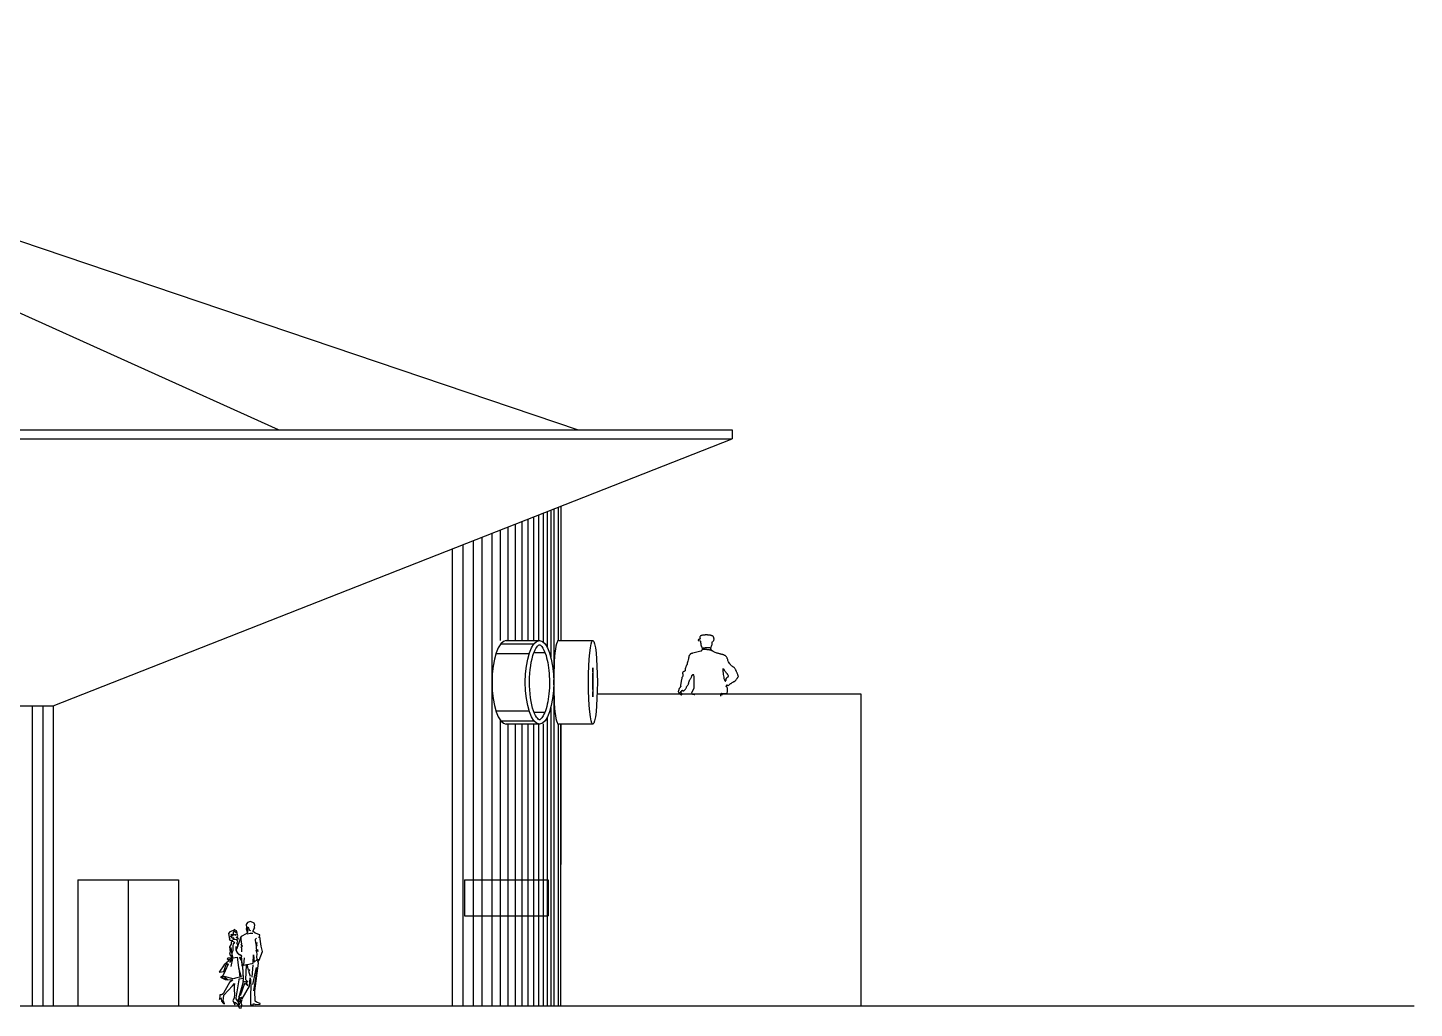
# Model space of a CAD drawing. Extents: x 115 to 1469, y 94 to 338.
# Drawn here: x 263.24 to 286.34, y 244.87 to 261.21 of the extents above; entities that cross this region are included whole.
import ezdxf

# ---------------------------------------------------------------- set-up
doc = ezdxf.new("R2010")
doc.units = 0
doc.layers.get('0').update_dxf_attribs({"linetype": 'CONTINUOUS'})
for name, color, linetype in [('1', 7, 'CONTINUOUS'), ('7', 7, 'CONTINUOUS'), ('ARVORE', 7, 'CONTINUOUS'), ('PAREDE', 6, 'CONTINUOUS')]:
    doc.layers.add(name, color=color, linetype=linetype)

# ---------------------------------------------------------------- blocks, each defined once
blk = doc.blocks.new('BIFMAN13')
for points in [[(0.2, 1.792), (0.134, 1.769), (0.107, 1.728), (0.115, 1.663), (0.107, 1.639), (0.125, 1.57), (0.139, 1.564), (0.105, 1.525), (-0.005, 1.469), (-0.02, 1.451), (-0.037, 1.371), (-0.108, 1.189), (-0.102, 1.145), (-0.078, 1.108), (-0.006, 1.073), (0.011, 0.844), (0.038, 0.851), (0.026, 0.836), (0.042, 0.538), (0.033, 0.52), (0.065, 0.498), (0.025, 0.483), (0.036, 0.466), (-0.049, 0.196), (-0.058, 0.164), (-0.033, 0.173), (-0.074, 0.099), (-0.044, 0.072), (-0.056, 0.076), (-0.064, -0.009), (-0.043, -0.063), (-0.005, -0.072), (0.013, 0.002), (-0.017, 0.068), (-0.027, 0.071), (-0.03, 0.143), (-0.005, 0.049), (0.02, 0.12), (-0.002, 0.164), (0.018, 0.128), (0.173, 0.406), (0.192, 0.583), (0.2, 0.539), (0.206, 0.379), (0.197, 0.234), (0.199, 0.029), (0.194, 0.005), (0.261, 0.012), (0.252, 0.026), (0.275, 0.026), (0.306, 0.009), (0.403, 0.018), (0.408, 0.034), (0.327, 0.06), (0.301, 0.079), (0.293, 0.303), (0.37, 0.899), (0.348, 0.955), (0.37, 0.931), (0.38, 0.968), (0.354, 0.974), (0.387, 0.965), (0.454, 1.152), (0.424, 1.262), (0.396, 1.462), (0.385, 1.442), (0.397, 1.505), (0.296, 1.541), (0.248, 1.588), (0.274, 1.637), (0.289, 1.712), (0.273, 1.755)], [(-0.071, 1.281), (-0.097, 1.326), (-0.074, 1.368), (-0.106, 1.396), (-0.104, 1.413), (-0.059, 1.418), (-0.079, 1.45), (-0.112, 1.451), (-0.076, 1.461), (-0.084, 1.479), (-0.072, 1.492), (-0.081, 1.505), (-0.096, 1.508), (-0.08, 1.513), (-0.086, 1.543), (-0.101, 1.596), (-0.151, 1.619), (-0.158, 1.608), (-0.15, 1.595), (-0.186, 1.591), (-0.245, 1.568), (-0.274, 1.537), (-0.258, 1.456), (-0.245, 1.412), (-0.263, 1.424), (-0.247, 1.395), (-0.214, 1.384), (-0.196, 1.392), (-0.196, 1.367), (-0.221, 1.352), (-0.22, 1.306), (-0.251, 1.248), (-0.241, 1.144), (-0.252, 1.088), (-0.195, 1.015), (-0.28, 1.007), (-0.304, 0.99), (-0.268, 0.95), (-0.317, 0.902), (-0.368, 0.863), (-0.473, 0.704), (-0.374, 0.722), (-0.323, 0.868), (-0.291, 0.891), (-0.285, 0.878), (-0.35, 0.734), (-0.4, 0.625), (-0.445, 0.597), (-0.349, 0.544), (-0.235, 0.539), (-0.179, 0.541), (-0.194, 0.523), (-0.256, 0.485), (-0.346, 0.317), (-0.39, 0.239), (-0.428, 0.214), (-0.46, 0.217), (-0.461, 0.2), (-0.467, 0.12), (-0.446, 0.153), (-0.432, 0.128), (-0.427, 0.078), (-0.38, 0.031), (-0.359, 0.025), (-0.382, 0.081), (-0.403, 0.105), (-0.387, 0.089), (-0.376, 0.207), (-0.189, 0.412), (-0.146, 0.462), (-0.155, 0.405), (-0.156, 0.326), (-0.143, 0.23), (-0.154, 0.143), (-0.179, 0.097), (-0.14, 0.004), (-0.148, 0.056), (-0.125, 0.051), (-0.076, 0.01), (-0.033, 0.019), (-0.111, 0.13), (-0.112, 0.156), (-0.044, 0.54), (-0.046, 0.559), (0.044, 0.578), (0.034, 0.83), (0.013, 0.947), (-0.04, 1.024), (0.004, 1.013), (0.013, 1.057), (-0.046, 1.078), (-0.075, 1.106), (-0.109, 1.171), (-0.113, 1.256), (-0.097, 1.205), (-0.071, 1.276)]]:
    blk.add_lwpolyline(points, close=True)
for points in [[(-0.113, 1.396), (-0.176, 1.41), (-0.176, 1.432), (-0.151, 1.428), (-0.166, 1.445), (-0.179, 1.437), (-0.207, 1.441), (-0.202, 1.46), (-0.239, 1.478), (-0.2, 1.477), (-0.218, 1.524), (-0.179, 1.485), (-0.176, 1.498), (-0.196, 1.514), (-0.169, 1.523), (-0.169, 1.567), (-0.146, 1.584), (-0.094, 1.548)], [(-0.164, 1.51), (-0.136, 1.516), (-0.119, 1.511), (-0.136, 1.505), (-0.12, 1.498)], [(0.132, 1.676), (0.124, 1.671), (0.127, 1.656), (0.135, 1.641), (0.132, 1.625), (0.139, 1.588)], [(0.125, 1.527), (0.191, 1.543), (0.251, 1.545)], [(0.126, 1.672), (0.139, 1.674), (0.152, 1.648), (0.179, 1.607), (0.199, 1.602)], [(0.276, 1.671), (0.281, 1.647), (0.268, 1.636)], [(-0.225, 0.951), (-0.253, 0.963), (-0.253, 0.985), (-0.211, 1.001), (-0.18, 1.027), (-0.195, 1.076), (-0.205, 1.141), (-0.218, 1.231)], [(-0.194, 1.121), (-0.177, 1.18), (-0.175, 1.263), (-0.169, 1.318), (-0.136, 1.334), (-0.184, 1.364)], [(0.009, 1.142), (0.012, 1.217), (-0.007, 1.241), (0.022, 1.266), (-0.002, 1.287), (0.008, 1.309), (-0.004, 1.409), (-0.003, 1.447)], [(0.059, 1.01), (0.048, 0.853), (0.162, 0.879), (0.253, 0.898), (0.262, 1.079), (0.278, 0.918), (0.341, 0.98), (0.332, 1.034), (0.339, 1.088), (0.332, 1.134), (0.32, 1.18), (0.346, 1.19), (0.352, 1.148), (0.325, 1.203), (0.324, 1.255), (0.342, 1.291), (0.315, 1.282), (0.34, 1.338), (0.314, 1.322), (0.305, 1.413), (0.325, 1.437)], [(-0.176, 1.015), (-0.091, 1.024), (-0.072, 0.92), (-0.057, 0.799), (0, 0.598), (-0.05, 0.79), (-0.029, 0.6), (-0.096, 0.579), (-0.177, 0.564), (-0.366, 0.61), (-0.284, 0.536), (-0.438, 0.594), (-0.36, 0.621)], [(-0.246, 0.912), (-0.19, 0.999), (-0.226, 0.824)], [(-0.014, 0.203), (0.078, 0.47), (0.14, 0.414), (0.096, 0.512), (0.143, 0.495), (0.099, 0.539), (0.109, 0.863)], [(0.122, 0.876), (0.147, 0.749), (0.159, 0.759), (0.186, 0.746), (0.169, 0.733), (0.157, 0.724), (0.192, 0.618)], [(0.25, 0.865), (0.228, 0.595)], [(0.316, 0.803), (0.24, 0.436)], [(0.338, 0.794), (0.259, 0.306)]]:
    blk.add_lwpolyline(points)

msp = doc.modelspace()

# ---------------------------------------------------------------- linework, layer by layer
at = {"layer": '1', "color": 1}
for p, q in [((252.583, 261.211), (272.412, 254.507)), ((267.414, 254.507), (252.583, 261.208)), ((263.661, 249.907), (274.975, 254.357)), ((272.119, 253.233), (272.118, 250.996)), ((270.309, 252.522), (270.309, 244.907)), ((252.66, 249.907), (263.661, 249.907)), ((263.661, 249.907), (263.661, 244.907))]:
    msp.add_line(p, q, dxfattribs=at)
at = {"layer": '1', "color": 5}
for p, q in [((274.975, 254.507), (274.975, 254.357)), ((272.117, 249.607), (272.117, 244.907))]:
    msp.add_line(p, q, dxfattribs=at)
at = {"layer": '1', "color": 253}
for p, q in [((272.077, 253.217), (272.077, 250.996)), ((271.471, 252.978), (271.471, 250.996)), ((271.573, 253.019), (271.573, 250.996)), ((271.666, 253.055), (271.666, 250.996)), ((271.749, 253.088), (271.749, 250.996)), ((271.826, 253.118), (271.826, 250.973)), ((271.893, 253.145), (271.893, 250.885)), ((271.952, 253.168), (271.952, 250.728)), ((272.002, 253.187), (272.002, 250.334)), ((270.969, 252.781), (270.969, 244.907)), ((271.109, 252.836), (271.109, 250.996)), ((271.239, 252.887), (271.239, 250.996)), ((271.36, 252.935), (271.36, 250.996)), ((270.49, 252.593), (270.49, 244.907)), ((270.66, 252.66), (270.66, 244.907)), ((270.802, 252.715), (270.802, 244.907)), ((271.119, 250.942), (271.679, 250.942)), ((271.039, 250.78), (271.599, 250.78)), ((271.674, 250.798), (271.856, 250.798)), ((272.002, 250.269), (272.002, 244.907)), ((263.314, 249.907), (263.314, 244.907)), ((263.491, 249.907), (263.491, 244.907)), ((271.039, 249.823), (271.599, 249.823)), ((271.674, 249.805), (271.856, 249.805)), ((271.952, 249.875), (271.952, 244.907)), ((271.109, 249.674), (271.109, 244.907)), ((271.119, 249.661), (271.673, 249.661)), ((271.239, 249.607), (271.239, 244.907)), ((271.36, 249.607), (271.36, 244.907)), ((271.471, 249.607), (271.471, 244.907)), ((271.573, 249.607), (271.573, 244.907)), ((271.666, 249.607), (271.666, 244.907)), ((271.749, 249.607), (271.749, 244.907)), ((271.826, 249.607), (271.826, 244.907)), ((271.893, 249.718), (271.893, 244.907)), ((272.077, 249.607), (272.077, 244.907)), ((272.118, 249.607), (272.117, 244.907)), ((263.314, 248.542), (263.314, 244.907)), ((263.491, 248.228), (263.491, 244.907))]:
    msp.add_line(p, q, dxfattribs=at)
at = {"layer": '1', "color": 21}
for p, q in [((271.211, 250.996), (271.765, 250.996)), ((272.076, 250.996), (272.654, 250.996)), ((271.211, 249.607), (271.765, 249.607)), ((272.076, 249.607), (272.654, 249.607))]:
    msp.add_line(p, q, dxfattribs=at)
at = {"layer": '1', "color": 2}
for p, q in [((272.726, 250.107), (277.12, 250.107)), ((277.12, 250.107), (277.12, 244.907))]:
    msp.add_line(p, q, dxfattribs=at)
at = {"layer": '1', "color": 0}
for p, q in [((264.076, 247.007), (264.076, 244.907)), ((264.076, 247.007), (265.751, 247.007)), ((264.914, 247.007), (264.914, 244.907)), ((265.751, 247.007), (265.751, 244.907)), ((270.514, 247.007), (271.909, 247.007)), ((270.514, 247.007), (270.514, 246.407)), ((271.909, 247.007), (271.909, 246.407)), ((270.514, 246.407), (271.909, 246.407))]:
    msp.add_line(p, q, dxfattribs=at)
at = {"layer": '1', "color": 6}
msp.add_line((220.629, 244.907), (286.34, 244.907), dxfattribs=at)
at = {"layer": '1', "color": 21}
for centre, ratio, start_param, end_param in [((271.211, 250.301), 0.341169, 3.141593, 6.283185), ((272.076, 250.301), 0.107612, 3.136657, 6.288121)]:
    msp.add_ellipse(centre, major_axis=(0, -0.695), ratio=ratio, start_param=start_param, end_param=end_param, dxfattribs=at)
for centre, ratio in [((271.765, 250.301), 0.341169), ((272.654, 250.301), 0.107612)]:
    msp.add_ellipse(centre, major_axis=(0, -0.695), ratio=ratio, dxfattribs=at)
for points, knots in [([(271.765, 249.677), (271.768, 249.677), (271.773, 249.677), (271.796, 249.697), (271.812, 249.716), (271.861, 249.804), (271.892, 249.903), (271.929, 250.138), (271.936, 250.273), (271.922, 250.531), (271.902, 250.653), (271.852, 250.817), (271.825, 250.87), (271.785, 250.918), (271.773, 250.925), (271.763, 250.927), (271.762, 250.928), (271.74, 250.914), (271.723, 250.896), (271.688, 250.836), (271.67, 250.795), (271.615, 250.615), (271.593, 250.426), (271.604, 250.061), (271.637, 249.886), (271.704, 249.735), (271.727, 249.702), (271.756, 249.677), (271.762, 249.677), (271.765, 249.677)], [0, 0, 0, 0, 0.276665, 0.276665, 0.553331, 0.553331, 1.137408, 1.137408, 1.721485, 1.721485, 2.304678, 2.304678, 2.748035, 2.748035, 3.056097, 3.056097, 3.364159, 3.364159, 3.672221, 3.672221, 3.980282, 3.980282, 4.799374, 4.799374, 5.618465, 5.618465, 5.99728, 5.99728, 6.283185, 6.283185, 6.283185, 6.283185]), ([(272.654, 250.544), (272.65, 250.452), (272.649, 250.351), (272.65, 250.186), (272.652, 250.12), (272.654, 250.059)], [4.3509842, 4.3509842, 4.3509842, 4.3509842, 4.7850969, 4.7850969, 5.0737938, 5.0737938, 5.0737938, 5.0737938]), ([(272.654, 250.059), (272.658, 250.151), (272.659, 250.252), (272.658, 250.417), (272.657, 250.483), (272.654, 250.544)], [1.2093915, 1.2093915, 1.2093915, 1.2093915, 1.6435043, 1.6435043, 1.9322011, 1.9322011, 1.9322011, 1.9322011])]:
    msp.add_open_spline(points, degree=3, knots=knots, dxfattribs=at)
at = {"layer": '7', "linetype": 'Continuous'}
for p, q in [((274.41, 251.006), (274.409, 251.004)), ((274.409, 251.004), (274.409, 251.001)), ((274.409, 251.001), (274.409, 250.998)), ((274.409, 250.998), (274.442, 250.992)), ((274.411, 251.008), (274.41, 251.006)), ((274.413, 251.01), (274.411, 251.008)), ((274.415, 251.012), (274.413, 251.01)), ((274.417, 251.013), (274.415, 251.012)), ((274.42, 251.014), (274.417, 251.013)), ((274.423, 251.015), (274.42, 251.014)), ((274.425, 251.016), (274.423, 251.015)), ((274.428, 251.017), (274.425, 251.016)), ((274.431, 251.018), (274.428, 251.017)), ((274.434, 251.019), (274.431, 251.018)), ((274.436, 251.02), (274.434, 251.019)), ((274.439, 251.021), (274.436, 251.02)), ((274.438, 251.06), (274.437, 251.054)), ((274.437, 251.054), (274.437, 251.048)), ((274.437, 251.048), (274.438, 251.043)), ((274.44, 251.066), (274.438, 251.06)), ((274.438, 251.043), (274.439, 251.036)), ((274.439, 251.036), (274.44, 251.03)), ((274.441, 251.023), (274.439, 251.021)), ((274.445, 251.073), (274.44, 251.066)), ((274.44, 251.03), (274.441, 251.023)), ((274.442, 250.992), (274.446, 250.987)), ((274.451, 251.076), (274.445, 251.073)), ((274.446, 250.987), (274.447, 250.983)), ((274.447, 250.979), (274.446, 250.975)), ((274.446, 250.975), (274.446, 250.971)), ((274.446, 250.971), (274.447, 250.966)), ((274.447, 250.983), (274.447, 250.979)), ((274.447, 250.966), (274.449, 250.96)), ((274.449, 250.96), (274.455, 250.954)), ((274.458, 251.079), (274.451, 251.076)), ((274.455, 250.954), (274.452, 250.942)), ((274.452, 250.942), (274.452, 250.932)), ((274.452, 250.932), (274.453, 250.922)), ((274.453, 250.922), (274.456, 250.914)), ((274.456, 250.914), (274.46, 250.906)), ((274.465, 251.081), (274.458, 251.079)), ((274.46, 250.906), (274.464, 250.899)), ((274.464, 250.899), (274.468, 250.893)), ((274.472, 251.084), (274.465, 251.081)), ((274.468, 250.893), (274.472, 250.887)), ((274.479, 251.085), (274.472, 251.084)), ((274.472, 250.887), (274.481, 250.852)), ((274.487, 251.087), (274.479, 251.085)), ((274.495, 251.088), (274.487, 251.087)), ((274.502, 251.088), (274.495, 251.088)), ((274.51, 251.089), (274.502, 251.088)), ((274.518, 251.089), (274.51, 251.089)), ((274.526, 251.09), (274.518, 251.089)), ((274.534, 251.09), (274.526, 251.09)), ((274.541, 251.09), (274.534, 251.09)), ((274.549, 251.09), (274.541, 251.09)), ((274.556, 251.09), (274.549, 251.09)), ((274.563, 251.09), (274.556, 251.09)), ((274.569, 251.089), (274.563, 251.09)), ((274.574, 251.089), (274.569, 251.089)), ((274.58, 251.088), (274.574, 251.089)), ((274.585, 251.088), (274.58, 251.088)), ((274.59, 251.088), (274.585, 251.088)), ((274.596, 251.087), (274.59, 251.088)), ((274.601, 251.087), (274.596, 251.087)), ((274.607, 251.086), (274.601, 251.087)), ((274.613, 251.085), (274.607, 251.086)), ((274.618, 251.084), (274.613, 251.085)), ((274.624, 251.082), (274.618, 251.084)), ((274.618, 250.877), (274.623, 250.885)), ((274.623, 250.885), (274.628, 250.894)), ((274.63, 251.08), (274.624, 251.082)), ((274.628, 250.894), (274.632, 250.906)), ((274.637, 251.078), (274.63, 251.08)), ((274.632, 250.906), (274.636, 250.918)), ((274.636, 250.918), (274.64, 250.932)), ((274.643, 251.076), (274.637, 251.078)), ((274.64, 250.932), (274.642, 250.947)), ((274.642, 250.947), (274.644, 250.962)), ((274.65, 251.073), (274.643, 251.076)), ((274.644, 250.962), (274.645, 250.979)), ((274.645, 250.979), (274.652, 250.983)), ((274.656, 251.069), (274.65, 251.073)), ((274.652, 250.983), (274.659, 250.987)), ((274.659, 251.066), (274.656, 251.069)), ((274.662, 251.061), (274.659, 251.066)), ((274.659, 250.987), (274.664, 250.993)), ((274.665, 251.056), (274.662, 251.061)), ((274.664, 250.993), (274.668, 250.999)), ((274.667, 251.05), (274.665, 251.056)), ((274.669, 251.044), (274.667, 251.05)), ((274.668, 250.999), (274.671, 251.005)), ((274.671, 251.038), (274.669, 251.044)), ((274.672, 251.031), (274.671, 251.038)), ((274.671, 251.005), (274.672, 251.011)), ((274.673, 251.025), (274.672, 251.031)), ((274.672, 251.011), (274.673, 251.018)), ((274.673, 251.018), (274.673, 251.025)), ((274.235, 250.655), (274.231, 250.638)), ((274.24, 250.673), (274.235, 250.655)), ((274.245, 250.689), (274.24, 250.673)), ((274.249, 250.706), (274.245, 250.689)), ((274.252, 250.721), (274.249, 250.706)), ((274.253, 250.736), (274.252, 250.721)), ((274.257, 250.742), (274.253, 250.736)), ((274.261, 250.748), (274.257, 250.742)), ((274.265, 250.753), (274.261, 250.748)), ((274.269, 250.758), (274.265, 250.753)), ((274.272, 250.762), (274.269, 250.758)), ((274.275, 250.766), (274.272, 250.762)), ((274.278, 250.769), (274.275, 250.766)), ((274.282, 250.773), (274.278, 250.769)), ((274.285, 250.775), (274.282, 250.773)), ((274.289, 250.778), (274.285, 250.775)), ((274.293, 250.78), (274.289, 250.778)), ((274.298, 250.782), (274.293, 250.78)), ((274.303, 250.783), (274.298, 250.782)), ((274.308, 250.784), (274.303, 250.783)), ((274.314, 250.785), (274.308, 250.784)), ((274.32, 250.786), (274.314, 250.785)), ((274.453, 250.819), (274.32, 250.786)), ((274.458, 250.822), (274.453, 250.819)), ((274.462, 250.826), (274.458, 250.822)), ((274.465, 250.831), (274.462, 250.826)), ((274.468, 250.836), (274.465, 250.831)), ((274.471, 250.841), (274.468, 250.836)), ((274.474, 250.845), (274.471, 250.841)), ((274.477, 250.849), (274.474, 250.845)), ((274.481, 250.852), (274.477, 250.849)), ((274.481, 250.852), (274.481, 250.852)), ((274.481, 250.852), (274.481, 250.852)), ((274.481, 250.852), (274.481, 250.852)), ((274.629, 250.831), (274.618, 250.877)), ((274.643, 250.823), (274.629, 250.831)), ((274.656, 250.816), (274.643, 250.823)), ((274.669, 250.809), (274.656, 250.816)), ((274.682, 250.803), (274.669, 250.809)), ((274.694, 250.798), (274.682, 250.803)), ((274.706, 250.793), (274.694, 250.798)), ((274.718, 250.789), (274.706, 250.793)), ((274.73, 250.786), (274.718, 250.789)), ((274.741, 250.782), (274.73, 250.786)), ((274.752, 250.779), (274.741, 250.782)), ((274.763, 250.777), (274.752, 250.779)), ((274.773, 250.774), (274.763, 250.777)), ((274.783, 250.772), (274.773, 250.774)), ((274.792, 250.77), (274.783, 250.772)), ((274.802, 250.767), (274.792, 250.77)), ((274.811, 250.765), (274.802, 250.767)), ((274.819, 250.763), (274.811, 250.765)), ((274.828, 250.76), (274.819, 250.763)), ((274.836, 250.757), (274.828, 250.76)), ((274.843, 250.754), (274.836, 250.757)), ((274.85, 250.75), (274.843, 250.754)), ((274.857, 250.746), (274.85, 250.75)), ((274.864, 250.742), (274.857, 250.746)), ((274.87, 250.736), (274.864, 250.742)), ((274.875, 250.731), (274.87, 250.736)), ((274.881, 250.724), (274.875, 250.731)), ((274.886, 250.717), (274.881, 250.724)), ((274.89, 250.709), (274.886, 250.717)), ((274.894, 250.7), (274.89, 250.709)), ((274.898, 250.69), (274.894, 250.7)), ((274.901, 250.679), (274.898, 250.69)), ((274.904, 250.667), (274.901, 250.679)), ((274.915, 250.644), (274.904, 250.667)), ((274.152, 250.468), (274.15, 250.459)), ((274.15, 250.459), (274.15, 250.45)), ((274.15, 250.45), (274.151, 250.44)), ((274.151, 250.44), (274.152, 250.43)), ((274.152, 250.419), (274.151, 250.407)), ((274.155, 250.47), (274.152, 250.468)), ((274.152, 250.43), (274.152, 250.419)), ((274.157, 250.472), (274.155, 250.47)), ((274.159, 250.474), (274.157, 250.472)), ((274.162, 250.476), (274.159, 250.474)), ((274.165, 250.478), (274.162, 250.476)), ((274.168, 250.48), (274.165, 250.478)), ((274.171, 250.482), (274.168, 250.48)), ((274.173, 250.483), (274.171, 250.482)), ((274.176, 250.484), (274.173, 250.483)), ((274.179, 250.486), (274.176, 250.484)), ((274.182, 250.487), (274.179, 250.486)), ((274.185, 250.489), (274.182, 250.487)), ((274.187, 250.49), (274.185, 250.489)), ((274.19, 250.491), (274.187, 250.49)), ((274.192, 250.492), (274.19, 250.491)), ((274.193, 250.522), (274.192, 250.514)), ((274.192, 250.514), (274.192, 250.507)), ((274.192, 250.507), (274.193, 250.5)), ((274.194, 250.494), (274.192, 250.492)), ((274.194, 250.529), (274.193, 250.522)), ((274.193, 250.5), (274.194, 250.494)), ((274.196, 250.537), (274.194, 250.529)), ((274.198, 250.545), (274.196, 250.537)), ((274.201, 250.554), (274.198, 250.545)), ((274.204, 250.561), (274.201, 250.554)), ((274.207, 250.569), (274.204, 250.561)), ((274.21, 250.576), (274.207, 250.569)), ((274.214, 250.583), (274.21, 250.576)), ((274.217, 250.589), (274.214, 250.583)), ((274.22, 250.595), (274.217, 250.589)), ((274.224, 250.6), (274.22, 250.595)), ((274.227, 250.604), (274.224, 250.6)), ((274.228, 250.621), (274.227, 250.604)), ((274.231, 250.638), (274.228, 250.621)), ((274.305, 250.417), (274.309, 250.419)), ((274.309, 250.419), (274.313, 250.421)), ((274.313, 250.421), (274.315, 250.423)), ((274.315, 250.423), (274.318, 250.425)), ((274.318, 250.425), (274.321, 250.429)), ((274.321, 250.429), (274.324, 250.432)), ((274.324, 250.432), (274.327, 250.437)), ((274.327, 250.437), (274.332, 250.418)), ((274.926, 250.625), (274.915, 250.644)), ((274.936, 250.609), (274.926, 250.625)), ((274.946, 250.597), (274.936, 250.609)), ((274.955, 250.586), (274.946, 250.597)), ((274.964, 250.577), (274.955, 250.586)), ((274.973, 250.571), (274.964, 250.577)), ((274.982, 250.565), (274.973, 250.571)), ((274.989, 250.56), (274.982, 250.565)), ((274.997, 250.555), (274.989, 250.56)), ((275.004, 250.551), (274.997, 250.555)), ((275.01, 250.546), (275.004, 250.551)), ((275.016, 250.54), (275.01, 250.546)), ((275.022, 250.533), (275.016, 250.54)), ((275.027, 250.524), (275.022, 250.533)), ((275.032, 250.513), (275.027, 250.524)), ((275.034, 250.509), (275.032, 250.513)), ((275.036, 250.504), (275.034, 250.509)), ((275.038, 250.499), (275.036, 250.504)), ((275.04, 250.495), (275.038, 250.499)), ((275.042, 250.49), (275.04, 250.495)), ((275.045, 250.485), (275.042, 250.49)), ((275.047, 250.479), (275.045, 250.485)), ((275.05, 250.474), (275.047, 250.479)), ((275.053, 250.467), (275.05, 250.474)), ((275.056, 250.46), (275.053, 250.467)), ((275.059, 250.452), (275.056, 250.46)), ((275.063, 250.443), (275.059, 250.452)), ((275.067, 250.434), (275.063, 250.443)), ((275.071, 250.423), (275.067, 250.434)), ((275.075, 250.411), (275.071, 250.423)), ((274.092, 250.194), (274.089, 250.187)), ((274.094, 250.2), (274.092, 250.194)), ((274.098, 250.203), (274.094, 250.2)), ((274.102, 250.207), (274.098, 250.203)), ((274.105, 250.21), (274.102, 250.207)), ((274.107, 250.214), (274.105, 250.21)), ((274.11, 250.218), (274.107, 250.214)), ((274.113, 250.223), (274.11, 250.218)), ((274.116, 250.227), (274.113, 250.223)), ((274.118, 250.269), (274.116, 250.26)), ((274.116, 250.26), (274.116, 250.252)), ((274.116, 250.252), (274.116, 250.245)), ((274.116, 250.245), (274.116, 250.239)), ((274.116, 250.239), (274.118, 250.235)), ((274.12, 250.232), (274.116, 250.227)), ((274.119, 250.279), (274.118, 250.269)), ((274.118, 250.235), (274.12, 250.232)), ((274.121, 250.29), (274.119, 250.279)), ((274.123, 250.301), (274.121, 250.29)), ((274.126, 250.312), (274.123, 250.301)), ((274.128, 250.324), (274.126, 250.312)), ((274.13, 250.336), (274.128, 250.324)), ((274.132, 250.348), (274.13, 250.336)), ((274.134, 250.36), (274.132, 250.348)), ((274.136, 250.371), (274.134, 250.36)), ((274.137, 250.382), (274.136, 250.371)), ((274.146, 250.395), (274.137, 250.382)), ((274.151, 250.407), (274.146, 250.395)), ((274.192, 250.182), (274.197, 250.189)), ((274.197, 250.189), (274.202, 250.197)), ((274.202, 250.197), (274.207, 250.206)), ((274.207, 250.206), (274.212, 250.214)), ((274.212, 250.214), (274.217, 250.223)), ((274.217, 250.223), (274.222, 250.232)), ((274.222, 250.232), (274.227, 250.24)), ((274.227, 250.24), (274.232, 250.248)), ((274.232, 250.248), (274.237, 250.256)), ((274.237, 250.256), (274.242, 250.263)), ((274.242, 250.263), (274.247, 250.268)), ((274.247, 250.268), (274.248, 250.274)), ((274.248, 250.274), (274.25, 250.279)), ((274.25, 250.279), (274.251, 250.285)), ((274.251, 250.285), (274.252, 250.292)), ((274.252, 250.292), (274.254, 250.298)), ((274.254, 250.298), (274.255, 250.305)), ((274.255, 250.305), (274.258, 250.312)), ((274.258, 250.312), (274.26, 250.319)), ((274.26, 250.319), (274.263, 250.327)), ((274.263, 250.327), (274.266, 250.335)), ((274.266, 250.335), (274.27, 250.343)), ((274.27, 250.343), (274.274, 250.351)), ((274.274, 250.351), (274.279, 250.36)), ((274.279, 250.36), (274.285, 250.368)), ((274.285, 250.368), (274.292, 250.378)), ((274.292, 250.378), (274.299, 250.387)), ((274.299, 250.387), (274.3, 250.394)), ((274.3, 250.394), (274.301, 250.402)), ((274.335, 250.204), (274.3, 250.119)), ((274.301, 250.416), (274.305, 250.417)), ((274.302, 250.409), (274.301, 250.416)), ((274.301, 250.402), (274.302, 250.409)), ((274.332, 250.418), (274.335, 250.399)), ((274.335, 250.399), (274.337, 250.38)), ((274.336, 250.217), (274.335, 250.204)), ((274.337, 250.239), (274.336, 250.217)), ((274.337, 250.38), (274.339, 250.361)), ((274.338, 250.263), (274.337, 250.239)), ((274.339, 250.301), (274.338, 250.279)), ((274.338, 250.279), (274.338, 250.263)), ((274.339, 250.361), (274.339, 250.341)), ((274.339, 250.341), (274.339, 250.322)), ((274.339, 250.322), (274.339, 250.301)), ((274.878, 250.236), (274.879, 250.24)), ((274.878, 250.232), (274.878, 250.236)), ((274.886, 250.226), (274.878, 250.232)), ((274.879, 250.24), (274.88, 250.244)), ((274.88, 250.244), (274.881, 250.247)), ((274.881, 250.247), (274.883, 250.25)), ((274.883, 250.25), (274.884, 250.252)), ((274.884, 250.252), (274.886, 250.255)), ((274.886, 250.255), (274.888, 250.257)), ((274.892, 250.215), (274.886, 250.226)), ((274.888, 250.257), (274.891, 250.257)), ((274.891, 250.257), (274.893, 250.255)), ((274.895, 250.199), (274.892, 250.215)), ((274.893, 250.255), (274.896, 250.253)), ((274.896, 250.181), (274.895, 250.199)), ((274.896, 250.253), (274.899, 250.251)), ((274.899, 250.251), (274.902, 250.248)), ((274.902, 250.248), (274.905, 250.246)), ((274.905, 250.246), (274.907, 250.245)), ((274.907, 250.245), (274.91, 250.244)), ((274.91, 250.244), (274.914, 250.249)), ((274.914, 250.249), (274.919, 250.254)), ((274.919, 250.254), (274.924, 250.259)), ((274.924, 250.259), (274.93, 250.264)), ((274.93, 250.264), (274.936, 250.269)), ((274.936, 250.269), (274.942, 250.275)), ((274.942, 250.275), (274.949, 250.279)), ((274.949, 250.279), (274.956, 250.284)), ((274.956, 250.284), (274.963, 250.289)), ((274.963, 250.289), (274.97, 250.294)), ((274.97, 250.294), (274.977, 250.298)), ((274.977, 250.298), (274.984, 250.302)), ((274.984, 250.302), (274.991, 250.306)), ((274.991, 250.306), (274.998, 250.309)), ((274.998, 250.309), (275.004, 250.312)), ((275.004, 250.312), (275.01, 250.315)), ((275.01, 250.315), (275.014, 250.317)), ((275.014, 250.317), (275.019, 250.319)), ((275.019, 250.319), (275.023, 250.323)), ((275.023, 250.323), (275.028, 250.328)), ((275.028, 250.328), (275.032, 250.333)), ((275.032, 250.333), (275.037, 250.339)), ((275.037, 250.339), (275.042, 250.345)), ((275.042, 250.345), (275.047, 250.351)), ((275.047, 250.351), (275.051, 250.358)), ((275.051, 250.358), (275.056, 250.365)), ((275.056, 250.365), (275.06, 250.371)), ((275.06, 250.371), (275.065, 250.378)), ((275.065, 250.378), (275.069, 250.383)), ((275.069, 250.383), (275.072, 250.389)), ((275.072, 250.389), (275.076, 250.394)), ((275.079, 250.398), (275.075, 250.411)), ((275.076, 250.394), (275.079, 250.398)), ((274.079, 250.157), (274.078, 250.15)), ((274.078, 250.15), (274.078, 250.144)), ((274.078, 250.144), (274.079, 250.14)), ((274.081, 250.164), (274.079, 250.157)), ((274.079, 250.14), (274.081, 250.137)), ((274.084, 250.172), (274.081, 250.164)), ((274.081, 250.137), (274.083, 250.133)), ((274.083, 250.133), (274.085, 250.129)), ((274.086, 250.179), (274.084, 250.172)), ((274.085, 250.129), (274.088, 250.126)), ((274.089, 250.187), (274.086, 250.179)), ((274.088, 250.126), (274.09, 250.122)), ((274.09, 250.122), (274.093, 250.118)), ((274.093, 250.118), (274.096, 250.114)), ((274.096, 250.114), (274.1, 250.111)), ((274.1, 250.111), (274.103, 250.107)), ((274.103, 250.107), (274.107, 250.104)), ((274.107, 250.104), (274.111, 250.101)), ((274.111, 250.101), (274.116, 250.098)), ((274.115, 250.13), (274.12, 250.149)), ((274.116, 250.128), (274.115, 250.13)), ((274.118, 250.127), (274.116, 250.128)), ((274.116, 250.098), (274.12, 250.096)), ((274.119, 250.126), (274.118, 250.127)), ((274.122, 250.126), (274.119, 250.126)), ((274.12, 250.149), (274.124, 250.15)), ((274.12, 250.096), (274.126, 250.094)), ((274.124, 250.125), (274.122, 250.126)), ((274.124, 250.15), (274.128, 250.152)), ((274.126, 250.124), (274.124, 250.125)), ((274.128, 250.123), (274.126, 250.124)), ((274.126, 250.094), (274.131, 250.092)), ((274.128, 250.152), (274.131, 250.155)), ((274.13, 250.122), (274.128, 250.123)), ((274.132, 250.12), (274.13, 250.122)), ((274.131, 250.155), (274.134, 250.159)), ((274.131, 250.092), (274.142, 250.102)), ((274.134, 250.118), (274.132, 250.12)), ((274.134, 250.159), (274.137, 250.163)), ((274.135, 250.116), (274.134, 250.118)), ((274.137, 250.113), (274.135, 250.116)), ((274.137, 250.163), (274.14, 250.166)), ((274.138, 250.111), (274.137, 250.113)), ((274.139, 250.108), (274.138, 250.111)), ((274.141, 250.105), (274.139, 250.108)), ((274.14, 250.166), (274.143, 250.168)), ((274.142, 250.102), (274.141, 250.105)), ((274.143, 250.168), (274.147, 250.168)), ((274.147, 250.168), (274.149, 250.164)), ((274.149, 250.164), (274.151, 250.161)), ((274.151, 250.161), (274.154, 250.159)), ((274.154, 250.159), (274.157, 250.158)), ((274.157, 250.158), (274.16, 250.158)), ((274.16, 250.158), (274.164, 250.158)), ((274.164, 250.158), (274.167, 250.159)), ((274.167, 250.159), (274.171, 250.161)), ((274.171, 250.161), (274.174, 250.163)), ((274.174, 250.163), (274.178, 250.166)), ((274.178, 250.166), (274.183, 250.17)), ((274.183, 250.17), (274.187, 250.175)), ((274.187, 250.175), (274.192, 250.182)), ((274.3, 250.119), (274.302, 250.116)), ((274.302, 250.116), (274.303, 250.114)), ((274.303, 250.114), (274.305, 250.111)), ((274.305, 250.111), (274.308, 250.109)), ((274.308, 250.109), (274.311, 250.108)), ((274.311, 250.108), (274.314, 250.106)), ((274.314, 250.106), (274.317, 250.105)), ((274.317, 250.105), (274.32, 250.104)), ((274.32, 250.104), (274.324, 250.103)), ((274.324, 250.103), (274.328, 250.102)), ((274.328, 250.102), (274.332, 250.102)), ((274.332, 250.102), (274.336, 250.101)), ((274.336, 250.101), (274.34, 250.101)), ((274.34, 250.101), (274.344, 250.1)), ((274.344, 250.1), (274.348, 250.1)), ((274.348, 250.1), (274.353, 250.1)), ((274.787, 250.095), (274.788, 250.098)), ((274.787, 250.092), (274.787, 250.095)), ((274.787, 250.072), (274.787, 250.092)), ((274.788, 250.098), (274.79, 250.102)), ((274.79, 250.102), (274.791, 250.107)), ((274.791, 250.107), (274.793, 250.111)), ((274.793, 250.111), (274.794, 250.115)), ((274.794, 250.115), (274.795, 250.119)), ((274.795, 250.119), (274.796, 250.122)), ((274.796, 250.122), (274.894, 250.117)), ((274.894, 250.129), (274.895, 250.145)), ((274.894, 250.117), (274.894, 250.129)), ((274.895, 250.145), (274.896, 250.163)), ((274.896, 250.163), (274.896, 250.181))]:
    msp.add_line(p, q, dxfattribs=at)
for points in [[(274.481, 250.852), (274.485, 250.852), (274.49, 250.853), (274.494, 250.853), (274.498, 250.853), (274.502, 250.853), (274.507, 250.853), (274.511, 250.853), (274.515, 250.853), (274.519, 250.853), (274.523, 250.853), (274.527, 250.853), (274.531, 250.852), (274.535, 250.852), (274.539, 250.852), (274.543, 250.851), (274.547, 250.851), (274.551, 250.85), (274.555, 250.85), (274.559, 250.849), (274.563, 250.849), (274.567, 250.848), (274.571, 250.848), (274.575, 250.847), (274.579, 250.847), (274.583, 250.847), (274.587, 250.846), (274.591, 250.846), (274.596, 250.846), (274.6, 250.845), (274.604, 250.845), (274.609, 250.845), (274.613, 250.845), (274.629, 250.83), (274.622, 250.859), (274.621, 250.864), (274.617, 250.869), (274.612, 250.872), (274.605, 250.874), (274.597, 250.876), (274.588, 250.877), (274.578, 250.877), (274.568, 250.877), (274.557, 250.876), (274.547, 250.875), (274.537, 250.874), (274.527, 250.873), (274.519, 250.872), (274.512, 250.871), (274.506, 250.871), (274.502, 250.871), (274.499, 250.87), (274.496, 250.869), (274.493, 250.868), (274.489, 250.866), (274.486, 250.863), (274.483, 250.86), (274.481, 250.856), (274.481, 250.852)], [(274.82, 250.532), (274.821, 250.505), (274.822, 250.479), (274.824, 250.455), (274.827, 250.432), (274.83, 250.409), (274.834, 250.387), (274.839, 250.364), (274.846, 250.341), (274.848, 250.337), (274.851, 250.333), (274.852, 250.33), (274.854, 250.328), (274.855, 250.326), (274.856, 250.325), (274.858, 250.323), (274.859, 250.321), (274.861, 250.32), (274.863, 250.32), (274.864, 250.322), (274.866, 250.324), (274.868, 250.328), (274.871, 250.331), (274.874, 250.336), (274.878, 250.34), (274.867, 250.353), (274.87, 250.356), (274.873, 250.359), (274.876, 250.362), (274.879, 250.365), (274.881, 250.369), (274.884, 250.372), (274.886, 250.376), (274.889, 250.379), (274.892, 250.382), (274.895, 250.385), (274.898, 250.388), (274.901, 250.391), (274.904, 250.393), (274.907, 250.395), (274.911, 250.396), (274.915, 250.397), (274.914, 250.404), (274.912, 250.411), (274.909, 250.419), (274.905, 250.426), (274.9, 250.433), (274.895, 250.44), (274.889, 250.448), (274.883, 250.455), (274.876, 250.462), (274.87, 250.469), (274.864, 250.477), (274.859, 250.484), (274.854, 250.491), (274.85, 250.498), (274.847, 250.505), (274.844, 250.513), (274.842, 250.513), (274.84, 250.513), (274.839, 250.514), (274.837, 250.514), (274.835, 250.515), (274.833, 250.515), (274.831, 250.516), (274.829, 250.516), (274.828, 250.517), (274.827, 250.519), (274.826, 250.521), (274.825, 250.522), (274.824, 250.524), (274.823, 250.526), (274.821, 250.529), (274.82, 250.532)]]:
    msp.add_lwpolyline(points, dxfattribs=at)
at = {"layer": 'ARVORE', "color": 3}
msp.add_line((274.802, 250.121), (274.802, 250.086), dxfattribs=at)
at = {"layer": 'PAREDE'}
for p, q in [((252.66, 254.507), (274.975, 254.507)), ((252.66, 254.357), (274.975, 254.357))]:
    msp.add_line(p, q, dxfattribs=at)

# ---------------------------------------------------------------- block references
at = {"layer": '1', "color": 21, "xscale": 0.7754455245327847, "yscale": 0.7754455245327776, "zscale": 0.7754455245327795}
msp.add_blockref('BIFMAN13', (266.797, 244.924), dxfattribs=at)

doc.saveas('drawing.dxf')
